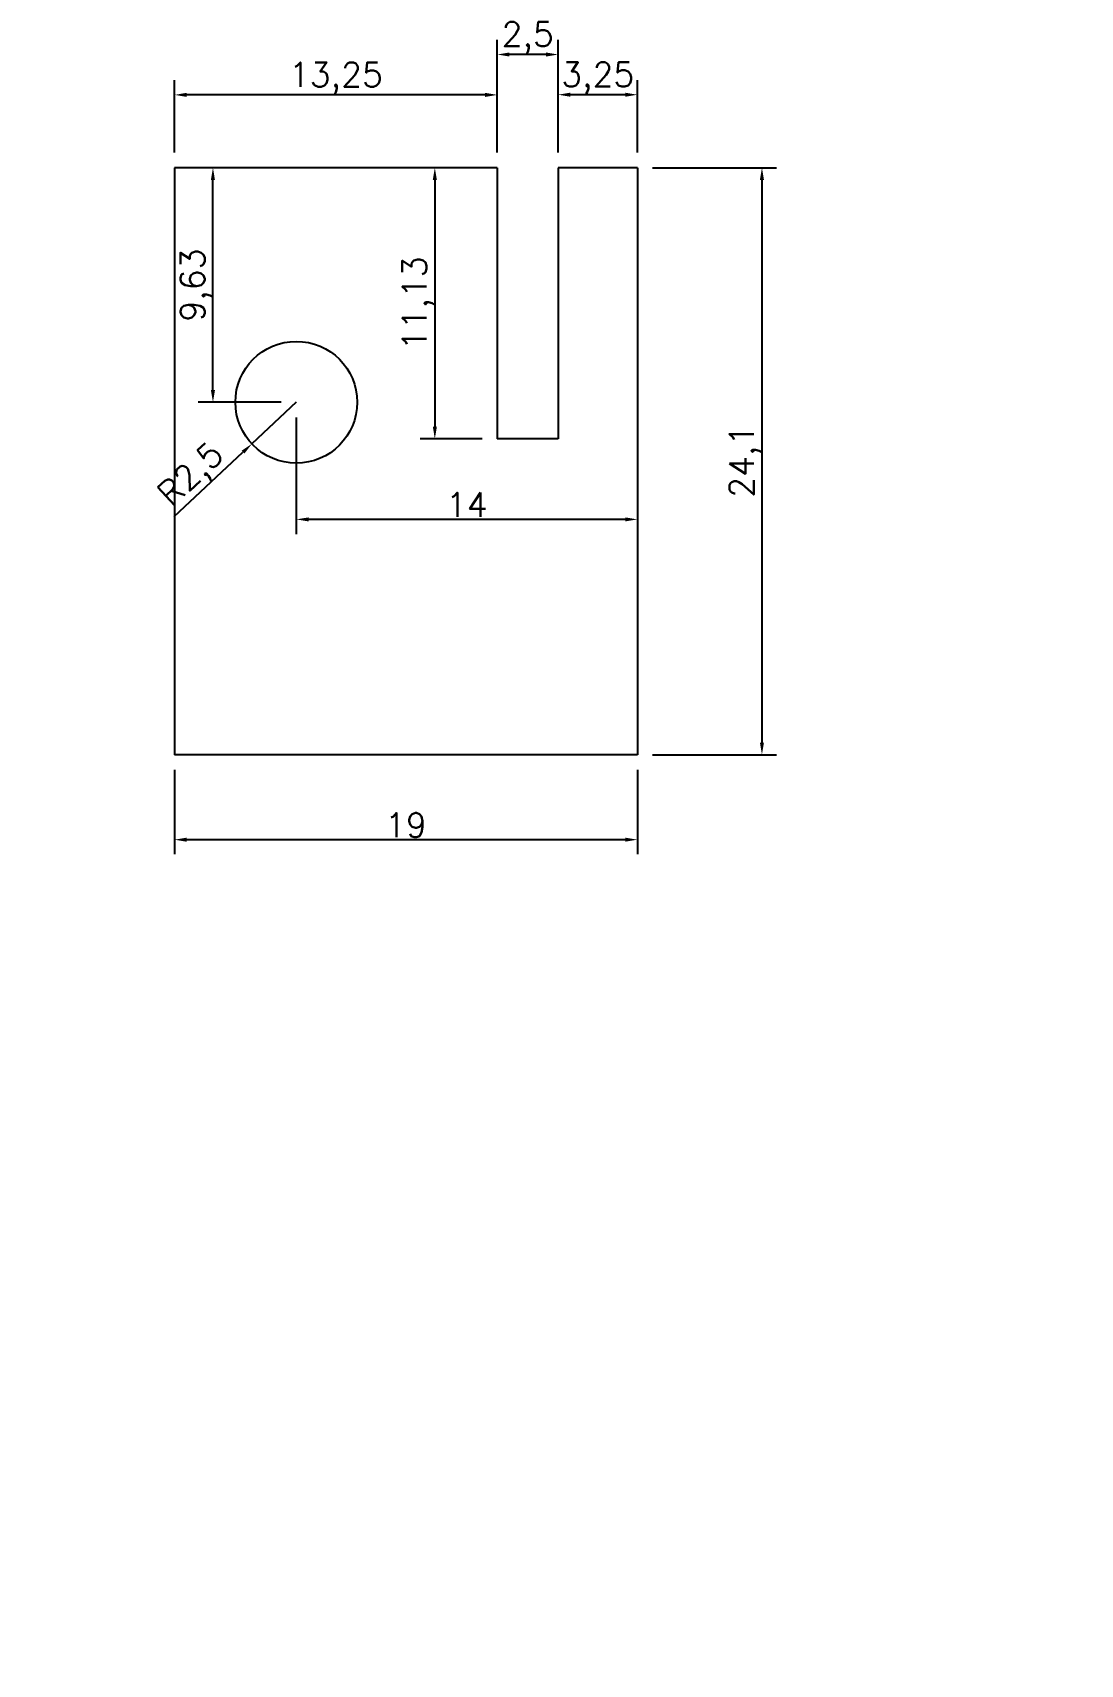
# Model space of a CAD drawing. Header units: millimetres. Extents: x 6817 to 10425, y -2870 to -164.
# Drawn here: x 9669.6 to 9712.6, y -640.4 to -573.4 of the extents above; entities that cross this region are included whole.
import ezdxf

# ---------------------------------------------------------------- set-up
doc = ezdxf.new("R2010")
doc.units = ezdxf.units.MM
doc.layers.add('图层2', color=108, linetype='Continuous')
doc.styles.get("Standard").update_dxf_attribs({"font": 'txt', "bigfont": 'gbcbig.shx'})
doc.dimstyles.new('ISO-25', dxfattribs={"dimtxt": 1, "dimasz": 0.5, "dimexe": 0.6, "dimexo": 0.625, "dimgap": 0.1, "dimtad": 1, "dimtxsty": 'Standard', "dimcen": 2.5, "dimadec": 0, "dimazin": 0, "dimtfac": 1, "dimtmove": 0, "dimatfit": 3, "dimfxl": 1, "dimarcsym": 0})

# ---------------------------------------------------------------- blocks, each defined once
blk = doc.blocks.new('*D1146')
at = {"layer": 'Defpoints', "color": 0, "linetype": 'ByBlock', "transparency": 16777216}
for p in [(9694.401, -578.947), (9694.401, -603.049), (9699.516, -603.049)]:
    blk.add_point(p, dxfattribs=at)
at = {"layer": '图层2', "color": 0, "linetype": 'ByBlock', "lineweight": -2, "transparency": 16777216}
for p, q in [((9695.026, -578.947), (9700.116, -578.947)), ((9699.516, -579.447), (9699.516, -602.549)), ((9695.026, -603.049), (9700.116, -603.049))]:
    blk.add_line(p, q, dxfattribs=at)
at = {"layer": '图层2', "color": 0, "linetype": 'ByBlock', "transparency": 16777216}
for points in [[(9699.432, -579.447), (9699.599, -579.447), (9699.516, -578.947)], [(9699.432, -602.549), (9699.599, -602.549), (9699.516, -603.049)]]:
    blk.add_solid(points, dxfattribs=at)
at = {"layer": '图层2', "color": 0, "linetype": 'ByBlock', "transparency": 16777216, "insert": (9698.832, -590.998), "char_height": 1, "attachment_point": 5, "rotation": 90}
blk.add_mtext('24,1', dxfattribs=at)
blk = doc.blocks.new('*D1147')
at = {"layer": 'Defpoints', "color": 0, "linetype": 'ByBlock', "transparency": 16777216}
for p in [(9691.151, -575.946), (9691.151, -578.947), (9694.401, -578.947)]:
    blk.add_point(p, dxfattribs=at)
at = {"layer": '图层2', "color": 0, "linetype": 'ByBlock', "lineweight": -2, "transparency": 16777216}
for p, q in [((9691.151, -578.322), (9691.151, -575.346)), ((9694.401, -578.322), (9694.401, -575.346)), ((9693.901, -575.946), (9691.651, -575.946))]:
    blk.add_line(p, q, dxfattribs=at)
at = {"layer": '图层2', "color": 0, "linetype": 'ByBlock', "transparency": 16777216}
for points in [[(9691.651, -575.862), (9691.651, -576.029), (9691.151, -575.946)], [(9693.901, -575.862), (9693.901, -576.029), (9694.401, -575.946)]]:
    blk.add_solid(points, dxfattribs=at)
at = {"layer": '图层2', "color": 0, "linetype": 'ByBlock', "transparency": 16777216, "insert": (9692.776, -575.262), "char_height": 1, "attachment_point": 5}
blk.add_mtext('3,25', dxfattribs=at)
blk = doc.blocks.new('*D1148')
at = {"layer": 'Defpoints', "color": 0, "linetype": 'ByBlock', "transparency": 16777216}
for p in [(9688.651, -574.295), (9688.651, -578.947), (9691.151, -578.947)]:
    blk.add_point(p, dxfattribs=at)
at = {"layer": '图层2', "color": 0, "linetype": 'ByBlock', "lineweight": -2, "transparency": 16777216}
for p, q in [((9688.651, -578.322), (9688.651, -573.695)), ((9691.151, -578.322), (9691.151, -573.695)), ((9690.651, -574.295), (9689.151, -574.295))]:
    blk.add_line(p, q, dxfattribs=at)
at = {"layer": '图层2', "color": 0, "linetype": 'ByBlock', "transparency": 16777216}
for points in [[(9689.151, -574.211), (9689.151, -574.378), (9688.651, -574.295)], [(9690.651, -574.211), (9690.651, -574.378), (9691.151, -574.295)]]:
    blk.add_solid(points, dxfattribs=at)
at = {"layer": '图层2', "color": 0, "linetype": 'ByBlock', "transparency": 16777216, "insert": (9689.901, -573.611), "char_height": 1, "attachment_point": 5}
blk.add_mtext('2,5', dxfattribs=at)
blk = doc.blocks.new('*D1149')
at = {"layer": 'Defpoints', "color": 0, "linetype": 'ByBlock', "transparency": 16777216}
for p in [(9675.401, -575.953), (9675.401, -578.947), (9688.651, -578.947)]:
    blk.add_point(p, dxfattribs=at)
at = {"layer": '图层2', "color": 0, "linetype": 'ByBlock', "lineweight": -2, "transparency": 16777216}
for p, q in [((9675.401, -578.322), (9675.401, -575.353)), ((9688.651, -578.322), (9688.651, -575.353)), ((9688.151, -575.953), (9675.901, -575.953))]:
    blk.add_line(p, q, dxfattribs=at)
at = {"layer": '图层2', "color": 0, "linetype": 'ByBlock', "transparency": 16777216}
for points in [[(9675.901, -575.869), (9675.901, -576.036), (9675.401, -575.953)], [(9688.151, -575.869), (9688.151, -576.036), (9688.651, -575.953)]]:
    blk.add_solid(points, dxfattribs=at)
at = {"layer": '图层2', "color": 0, "linetype": 'ByBlock', "transparency": 16777216, "insert": (9682.026, -575.269), "char_height": 1, "attachment_point": 5}
blk.add_mtext('13,25', dxfattribs=at)
blk = doc.blocks.new('*D1150')
at = {"layer": 'Defpoints', "color": 0, "linetype": 'ByBlock', "transparency": 16777216}
for p in [(9688.651, -578.947), (9686.087, -590.077), (9688.651, -590.077)]:
    blk.add_point(p, dxfattribs=at)
at = {"layer": '图层2', "color": 0, "linetype": 'ByBlock', "lineweight": -2, "transparency": 16777216}
for p, q in [((9688.026, -578.947), (9685.487, -578.947)), ((9686.087, -579.447), (9686.087, -589.577)), ((9688.026, -590.077), (9685.487, -590.077))]:
    blk.add_line(p, q, dxfattribs=at)
at = {"layer": '图层2', "color": 0, "linetype": 'ByBlock', "transparency": 16777216}
for points in [[(9686.004, -579.447), (9686.171, -579.447), (9686.087, -578.947)], [(9686.004, -589.577), (9686.171, -589.577), (9686.087, -590.077)]]:
    blk.add_solid(points, dxfattribs=at)
at = {"layer": '图层2', "color": 0, "linetype": 'ByBlock', "transparency": 16777216, "insert": (9685.404, -584.512), "char_height": 1, "attachment_point": 5, "rotation": 90}
blk.add_mtext('11,13', dxfattribs=at)
blk = doc.blocks.new('*D1151')
at = {"layer": 'Defpoints', "color": 0, "linetype": 'ByBlock', "transparency": 16777216}
for p in [(9680.401, -588.574), (9694.401, -588.583), (9680.401, -593.386)]:
    blk.add_point(p, dxfattribs=at)
at = {"layer": '图层2', "color": 0, "linetype": 'ByBlock', "lineweight": -2, "transparency": 16777216}
for p, q in [((9680.401, -589.199), (9680.401, -593.986)), ((9694.401, -589.208), (9694.401, -593.986)), ((9693.901, -593.386), (9680.901, -593.386))]:
    blk.add_line(p, q, dxfattribs=at)
at = {"layer": '图层2', "color": 0, "linetype": 'ByBlock', "transparency": 16777216}
for points in [[(9680.901, -593.303), (9680.901, -593.469), (9680.401, -593.386)], [(9693.901, -593.303), (9693.901, -593.469), (9694.401, -593.386)]]:
    blk.add_solid(points, dxfattribs=at)
at = {"layer": '图层2', "color": 0, "linetype": 'ByBlock', "transparency": 16777216, "insert": (9687.401, -592.786), "char_height": 1, "attachment_point": 5}
blk.add_mtext('14', dxfattribs=at)
blk = doc.blocks.new('*D1152')
at = {"layer": 'Defpoints', "color": 0, "linetype": 'ByBlock', "transparency": 16777216}
for p in [(9676.978, -578.947), (9680.401, -578.947), (9680.401, -588.574)]:
    blk.add_point(p, dxfattribs=at)
at = {"layer": '图层2', "color": 0, "linetype": 'ByBlock', "lineweight": -2, "transparency": 16777216}
for p, q in [((9679.776, -578.947), (9676.378, -578.947)), ((9676.978, -588.074), (9676.978, -579.447)), ((9679.776, -588.574), (9676.378, -588.574))]:
    blk.add_line(p, q, dxfattribs=at)
at = {"layer": '图层2', "color": 0, "linetype": 'ByBlock', "transparency": 16777216}
for points in [[(9676.894, -579.447), (9677.061, -579.447), (9676.978, -578.947)], [(9676.894, -588.074), (9677.061, -588.074), (9676.978, -588.574)]]:
    blk.add_solid(points, dxfattribs=at)
at = {"layer": '图层2', "color": 0, "linetype": 'ByBlock', "transparency": 16777216, "insert": (9676.294, -583.761), "char_height": 1, "attachment_point": 5, "rotation": 90}
blk.add_mtext('9,63', dxfattribs=at)
blk = doc.blocks.new('*D1153')
at = {"layer": 'Defpoints', "color": 0, "linetype": 'ByBlock', "transparency": 16777216}
for p in [(9675.401, -603.049), (9694.401, -603.049), (9675.401, -606.538)]:
    blk.add_point(p, dxfattribs=at)
at = {"layer": '图层2', "color": 0, "linetype": 'ByBlock', "lineweight": -2, "transparency": 16777216}
for p, q in [((9675.401, -603.674), (9675.401, -607.138)), ((9694.401, -603.674), (9694.401, -607.138)), ((9693.901, -606.538), (9675.901, -606.538))]:
    blk.add_line(p, q, dxfattribs=at)
at = {"layer": '图层2', "color": 0, "linetype": 'ByBlock', "transparency": 16777216}
for points in [[(9675.901, -606.454), (9675.901, -606.621), (9675.401, -606.538)], [(9693.901, -606.454), (9693.901, -606.621), (9694.401, -606.538)]]:
    blk.add_solid(points, dxfattribs=at)
at = {"layer": '图层2', "color": 0, "linetype": 'ByBlock', "transparency": 16777216, "insert": (9684.901, -605.938), "char_height": 1, "attachment_point": 5}
blk.add_mtext('19', dxfattribs=at)
blk = doc.blocks.new('*D1154')
at = {"layer": 'Defpoints', "color": 0, "linetype": 'ByBlock', "transparency": 16777216}
for p in [(9680.401, -588.574), (9678.576, -590.283)]:
    blk.add_point(p, dxfattribs=at)
at = {"layer": '图层2', "color": 0, "linetype": 'ByBlock', "lineweight": -2, "transparency": 16777216}
for p, q in [((9680.401, -588.574), (9678.576, -590.283)), ((9675.388, -593.267), (9678.211, -590.625))]:
    blk.add_line(p, q, dxfattribs=at)
at = {"layer": '图层2', "color": 0, "linetype": 'ByBlock', "transparency": 16777216}
blk.add_solid([(9678.154, -590.564), (9678.268, -590.685), (9678.576, -590.283)], dxfattribs=at)
at = {"layer": '图层2', "color": 0, "linetype": 'ByBlock', "transparency": 16777216, "insert": (9676.15, -591.618), "char_height": 1, "attachment_point": 5, "rotation": 43.11426}
blk.add_mtext('R2,5', dxfattribs=at)
blk = doc.blocks.new('*D2126')
at = {"layer": 'Defpoints', "color": 0, "linetype": 'ByBlock'}
for p in [(10223.657, -339.202), (10223.657, -344.877), (10247.603, -344.877)]:
    blk.add_point(p, dxfattribs=at)
at = {"layer": 'Defpoints', "color": 0, "linetype": 'ByBlock', "transparency": 16777216}
for p in [(8490.813, -2490.52), (8490.813, -2500.59), (8495.813, -2500.59)]:
    blk.add_point(p, dxfattribs=at)
at = {"layer": '图层2', "color": 0, "linetype": 'ByBlock', "lineweight": -2}
for p, q in [((10224.282, -339.202), (10248.203, -339.202)), ((10247.603, -339.702), (10247.603, -344.377)), ((10224.282, -344.877), (10248.203, -344.877))]:
    blk.add_line(p, q, dxfattribs=at)
at = {"layer": '图层2', "color": 0, "linetype": 'ByBlock', "lineweight": -2, "transparency": 16777216}
for p, q in [((8490.813, -2499.965), (8490.813, -2489.92)), ((8495.813, -2499.965), (8495.813, -2489.92)), ((8495.313, -2490.52), (8491.313, -2490.52))]:
    blk.add_line(p, q, dxfattribs=at)
at = {"layer": '图层2', "color": 0, "linetype": 'ByBlock'}
for points in [[(10247.52, -339.702), (10247.687, -339.702), (10247.603, -339.202)], [(10247.52, -344.377), (10247.687, -344.377), (10247.603, -344.877)]]:
    blk.add_solid(points, dxfattribs=at)
at = {"layer": '图层2', "color": 0, "linetype": 'ByBlock', "transparency": 16777216}
for points in [[(8491.313, -2490.437), (8491.313, -2490.604), (8490.813, -2490.52)], [(8495.313, -2490.437), (8495.313, -2490.604), (8495.813, -2490.52)]]:
    blk.add_solid(points, dxfattribs=at)
at = {"layer": '图层2', "color": 0, "linetype": 'ByBlock', "insert": (10246.92, -342.039), "char_height": 1, "attachment_point": 5, "rotation": 90}
blk.add_mtext('5,67', dxfattribs=at)
at = {"layer": '图层2', "color": 0, "linetype": 'ByBlock', "transparency": 16777216, "insert": (8493.313, -2489.17), "char_height": 2.5, "attachment_point": 5}
blk.add_mtext('5', dxfattribs=at)
blk = doc.blocks.new('*D2135')
at = {"layer": 'Defpoints', "color": 0, "linetype": 'ByBlock'}
for p in [(10217.809, -308.872), (10215.309, -322.353), (10217.809, -322.353), (8520.699, -2501.899), (8521.923, -2501.875), (8521.325, -2502.94), (8534.065, -2513.083), (8534.065, -2513.083)]:
    blk.add_point(p, dxfattribs=at)
at = {"layer": '图层2', "color": 0, "linetype": 'ByBlock', "lineweight": -2}
for p, q in [((10215.309, -321.728), (10215.309, -308.272)), ((10215.809, -308.872), (10217.309, -308.872)), ((10217.809, -321.728), (10217.809, -308.272)), ((8521.603, -2500.9), (8522.675, -2499.803)), ((8521.464, -2501.451), (8520.818, -2500.855)), ((8520.836, -2502.55), (8519.961, -2501.854))]:
    blk.add_line(p, q, dxfattribs=at)
for start, end in [(135.64919, 137.29304), (138.93689, 139.83176)]:
    blk.add_arc((8534.065, -2513.083), 17.428, start, end, dxfattribs=at)
at = {"layer": '图层2', "color": 0, "linetype": 'ByBlock'}
for points in [[(10215.809, -308.788), (10215.809, -308.955), (10215.309, -308.872)], [(10217.309, -308.788), (10217.309, -308.955), (10217.809, -308.872)], [(8520.863, -2501.579), (8520.987, -2501.69), (8521.259, -2501.262)], [(8520.812, -2501.894), (8520.683, -2501.788), (8520.431, -2502.228)]]:
    blk.add_solid(points, dxfattribs=at)
at = {"layer": '图层2', "color": 0, "linetype": 'ByBlock', "insert": (10216.559, -308.188), "char_height": 1, "attachment_point": 5}
blk.add_mtext('2,5', dxfattribs=at)
at = {"layer": '图层2', "color": 0, "linetype": 'ByBlock', "insert": (8521.71, -2499.932), "char_height": 1, "attachment_point": 5, "rotation": 45.64919}
blk.add_mtext('4°', dxfattribs=at)
blk = doc.blocks.new('*D2136')
at = {"layer": 'Defpoints', "color": 0, "linetype": 'ByBlock'}
for p in [(10215.309, -305.16), (10187.985, -322.353), (10215.309, -322.353), (8518.444, -2501.943), (8521.325, -2502.94), (8518.95, -2504.556), (8534.065, -2513.083), (8534.065, -2513.083)]:
    blk.add_point(p, dxfattribs=at)
at = {"layer": '图层2', "color": 0, "linetype": 'ByBlock', "lineweight": -2}
for p, q in [((10187.985, -321.728), (10187.985, -304.56)), ((10215.309, -321.728), (10215.309, -304.56)), ((10188.485, -305.16), (10214.809, -305.16)), ((8520.836, -2502.55), (8518.586, -2500.759)), ((8518.406, -2504.249), (8516.832, -2503.361))]:
    blk.add_line(p, q, dxfattribs=at)
blk.add_arc((8534.065, -2513.083), 19.186, 142.96881, 149.0795, dxfattribs=at)
at = {"layer": '图层2', "color": 0, "linetype": 'ByBlock'}
for points in [[(10188.485, -305.076), (10188.485, -305.243), (10187.985, -305.16)], [(10214.809, -305.076), (10214.809, -305.243), (10215.309, -305.16)], [(8518.683, -2501.477), (8518.815, -2501.579), (8519.055, -2501.133)], [(8517.678, -2503.266), (8517.534, -2503.182), (8517.355, -2503.656)]]:
    blk.add_solid(points, dxfattribs=at)
at = {"layer": '图层2', "color": 0, "linetype": 'ByBlock', "insert": (10201.647, -304.476), "char_height": 1, "attachment_point": 5}
blk.add_mtext('27,32', dxfattribs=at)
at = {"layer": '图层2', "color": 0, "linetype": 'ByBlock', "insert": (8517.657, -2502.025), "char_height": 1, "attachment_point": 5, "rotation": 56.02416}
blk.add_mtext('9°', dxfattribs=at)

msp = doc.modelspace()

# ---------------------------------------------------------------- linework, layer by layer
at = {"layer": '图层2', "color": 2, "linetype": 'ByBlock'}
for p, q in [((9688.651, -578.947), (9675.401, -578.947)), ((9675.401, -578.947), (9675.401, -603.049)), ((9688.651, -578.947), (9688.651, -590.077)), ((9694.401, -578.947), (9691.151, -578.947)), ((9691.151, -578.947), (9691.151, -590.077)), ((9694.401, -578.947), (9694.401, -603.049)), ((9691.151, -590.077), (9688.651, -590.077)), ((9694.401, -603.049), (9675.401, -603.049))]:
    msp.add_line(p, q, dxfattribs=at)
msp.add_circle((9680.401, -588.574), 2.5, dxfattribs=at)

# ---------------------------------------------------------------- dimensions: what is measured, and where the dimension line sits
for base, p1, p2, picture, middle in [((10215.309, -305.16), (10187.985, -322.353), (10215.309, -322.353), '*D2136', (10201.647, -304.476)), ((10217.809, -308.872), (10215.309, -322.353), (10217.809, -322.353), '*D2135', (10216.559, -308.188))]:
    dim = msp.add_linear_dim(base=base, p1=p1, p2=p2, dimstyle='ISO-25', dxfattribs=at)
    dim.commit()
    dim.dimension.update_dxf_attribs({"geometry": picture, "text_midpoint": middle})
dim = msp.add_linear_dim(base=(10247.6033, -344.8767), p1=(10223.6566, -339.202), p2=(10223.6566, -344.8767), angle=90, dimstyle='ISO-25', dxfattribs=at)
dim.commit()
dim.dimension.update_dxf_attribs({"geometry": '*D2126', "text_midpoint": (10246.9199, -342.0394)})
at = {"layer": '图层2', "color": 6, "linetype": 'ByBlock'}
for base, p1, p2, angle, picture, middle in [((9688.651, -574.295), (9691.151, -578.947), (9688.651, -578.947), 180, '*D1148', (9689.901, -573.611)), ((9675.401, -575.953), (9688.651, -578.947), (9675.401, -578.947), 180, '*D1149', (9682.026, -575.269)), ((9676.978, -578.947), (9680.401, -588.574), (9680.401, -578.947), 90, '*D1152', (9676.294, -583.761)), ((9686.087, -590.077), (9688.651, -578.947), (9688.651, -590.077), 90, '*D1150', (9685.404, -584.512)), ((9699.516, -603.049), (9694.401, -578.947), (9694.401, -603.049), 90, '*D1146', (9698.832, -590.998)), ((9680.401, -593.386), (9694.401, -588.583), (9680.401, -588.574), 180, '*D1151', (9687.401, -592.786)), ((9675.401, -606.538), (9694.401, -603.049), (9675.401, -603.049), 180, '*D1153', (9684.901, -605.938))]:
    dim = msp.add_linear_dim(base=base, p1=p1, p2=p2, angle=angle, dimstyle='ISO-25', dxfattribs=at)
    dim.commit()
    dim.dimension.update_dxf_attribs({"geometry": picture, "text_midpoint": middle})
dim = msp.add_linear_dim(base=(9691.151, -575.946), p1=(9694.401, -578.947), p2=(9691.151, -578.947), angle=180, dimstyle='ISO-25', dxfattribs=at)
dim.commit()
dim.dimension.update_dxf_attribs({"geometry": '*D1147', "text_midpoint": (9692.776, -575.946), "dimtype": 160})
dim = msp.add_radius_dim(center=(9680.401, -588.574), mpoint=(9678.576, -590.283), dimstyle='ISO-25', dxfattribs=at)
dim.commit()
dim.dimension.update_dxf_attribs({"geometry": '*D1154', "text_midpoint": (9676.15, -591.618)})

doc.saveas('drawing.dxf')
